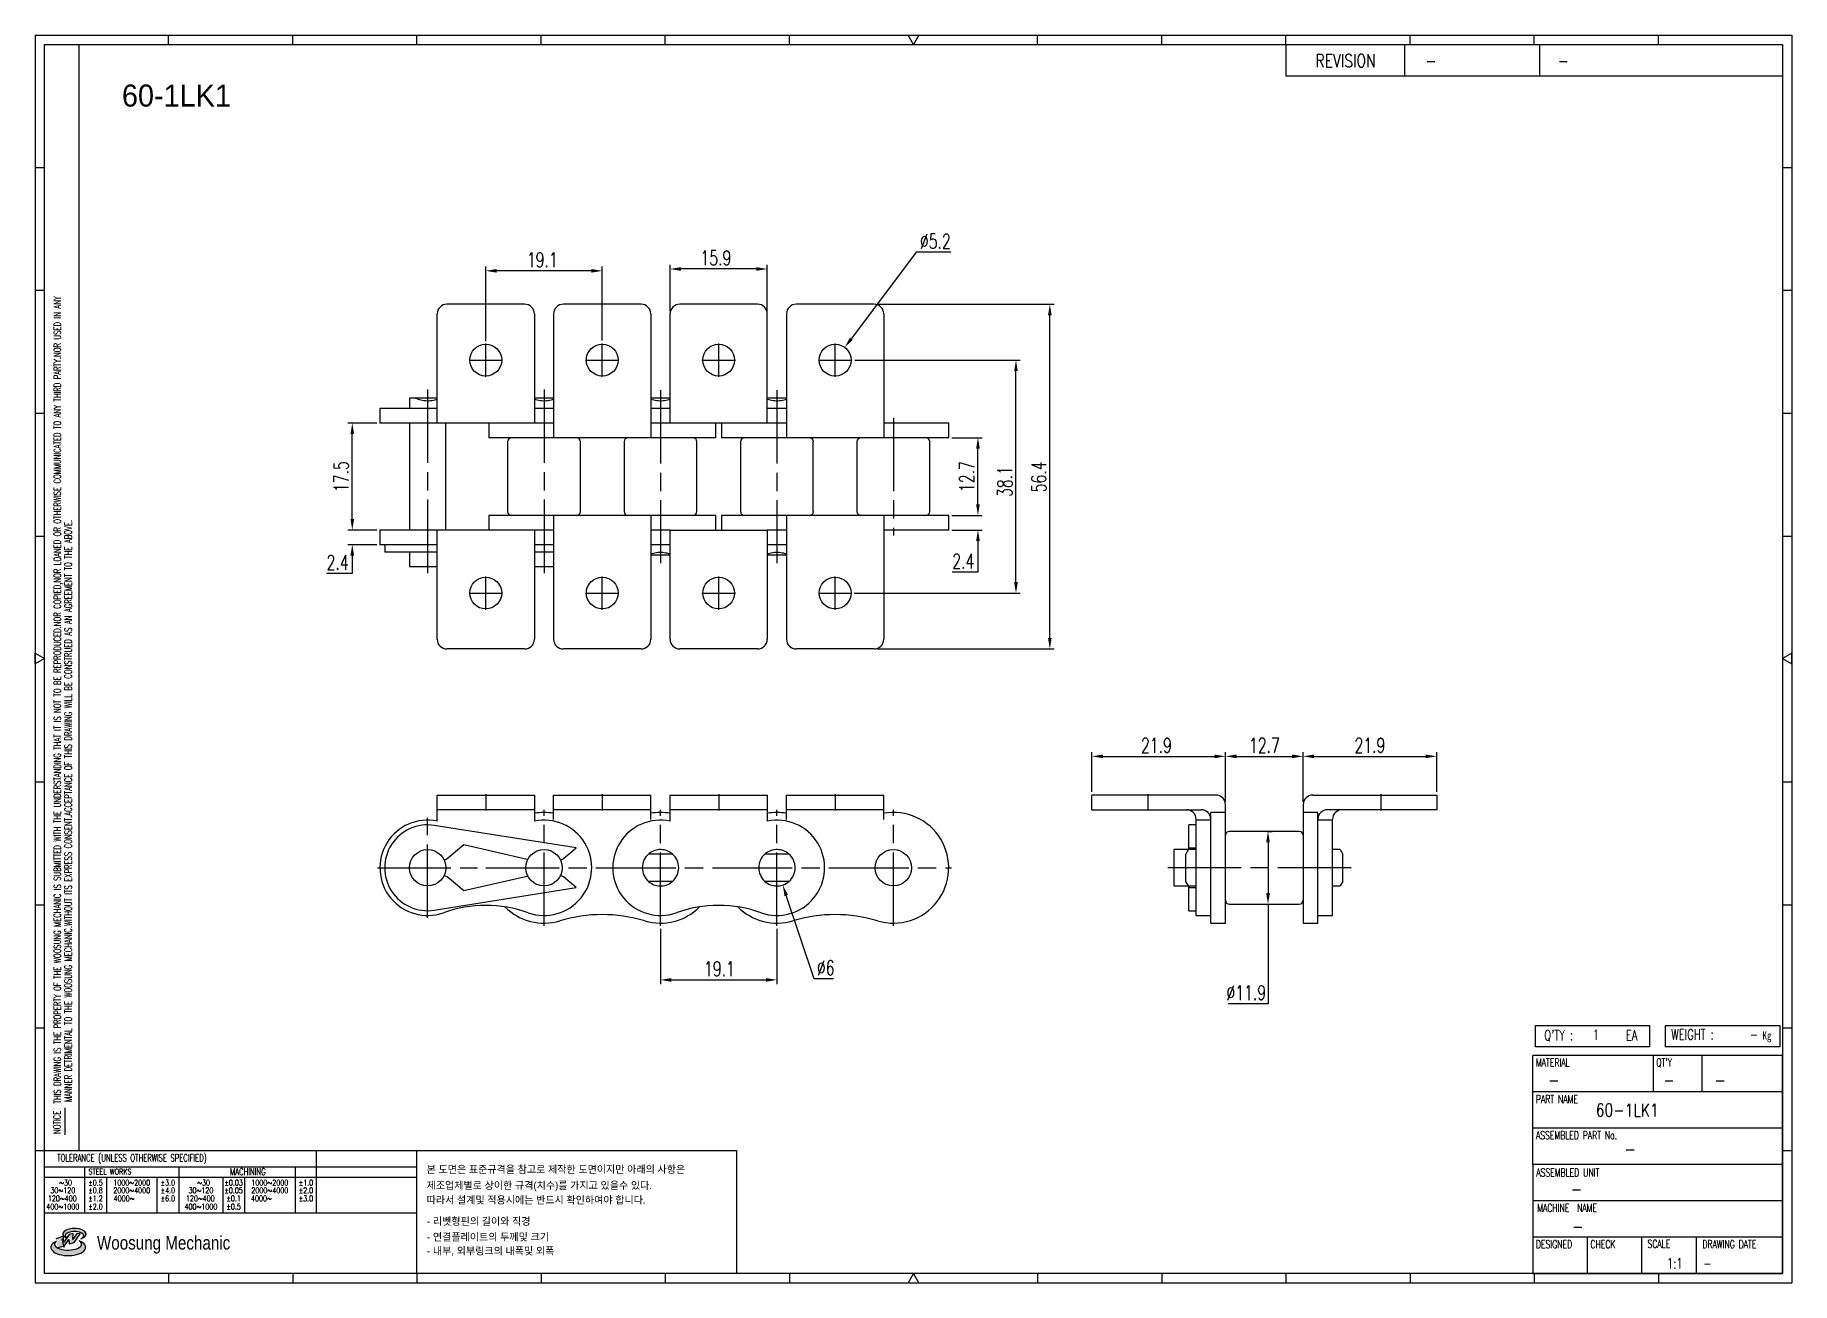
# Model space of a CAD drawing. Header units: millimetres. Extents: x 849 to 1136, y 59 to 263.
import ezdxf
from ezdxf.enums import TextEntityAlignment as Align

# ---------------------------------------------------------------- set-up
doc = ezdxf.new("R2010")
doc.units = ezdxf.units.MM
doc.linetypes.add('AM_ISO08W050', pattern=[18, 12, -1.5, 3, -1.5])
doc.layers.get('Defpoints').update_dxf_attribs({"color": 80})
doc.layers.add('CL1', color=140, linetype='AM_ISO08W050', lineweight=25)
for name, color, linetype in [('S-DIM', 7, 'Continuous'), ('TITLE', 7, 'Continuous'), ('도면레이아웃', 7, 'Continuous')]:
    doc.layers.add(name, color=color, linetype=linetype)
doc.styles.add('HAN', font='ROMANS.shx', dxfattribs={"width": 0.7, "bigfont": 'whgtxt.shx'})
doc.styles.add('HKD_ST2', font='romans.shx', dxfattribs={"width": 0.7, "height": 4, "bigfont": '@extfont2.shx'})
doc.styles.add('HSG', font='SIMPLEX.shx', dxfattribs={"width": 0.7, "bigfont": 'HSG.shx'})
doc.styles.add('MtXpl_', font='Gulim.ttf')
doc.styles.add('SLDTEXTSTYLE4', font='arial.ttf', dxfattribs={"width": 0.8})
doc.dimstyles.new('AP1', dxfattribs={"dimtxt": 2.4, "dimasz": 1.8, "dimexe": 0.7, "dimexo": 0.5, "dimgap": 0.6, "dimtad": 1, "dimtoh": 1, "dimdec": 1, "dimrnd": 0.01, "dimzin": 9, "dimdsep": 46, "dimtxsty": 'HSG', "dimcen": 0, "dimclrd": 251, "dimclre": 251, "dimclrt": 60, "dimazin": 2, "dimtp": 1, "dimtm": 1, "dimtfac": 0.5, "dimtdec": 1, "dimtofl": 0, "dimtmove": 0, "dimatfit": 3, "dimfxl": 0, "dimtvp": 1, "dimtolj": 2, "dimlwd": -1, "dimlwe": -1, "dimarcsym": 0})

# ---------------------------------------------------------------- blocks, each defined once
blk = doc.blocks.new('MAST')
at = {"layer": '도면레이아웃'}
h = blk.add_hatch(color=10, dxfattribs=at)
h.paths.add_polyline_path([(1.544, 35.177), (1.554, 34.966), (1.779, 35.034), (2.054, 35.422), (1.908, 35.446), (1.728, 35.167), (1.741, 35.439), (1.547, 35.405), (1.292, 35.041), (1.295, 35.33), (0.943, 35.208), (1.03, 34.8), (1.336, 34.885)])
edge = h.paths.add_edge_path()
edge.add_ellipse((1.795, 35.421), major_axis=(-0.53, 0), ratio=0.487785, start_angle=122.36065, end_angle=403.39574)
edge.add_line((1.411, 35.244), (1.419, 35.261))
edge.add_ellipse((1.798, 35.344), major_axis=(-0.423, 0), ratio=0.444396, start_angle=131.58977, end_angle=386.19408, ccw=False)
edge = h.paths.add_edge_path()
edge.add_ellipse((1.512, 34.815), major_axis=(-0.793, 0), ratio=0.480113, start_angle=314.67633, end_angle=590.85213)
edge.add_ellipse((1.501, 34.958), major_axis=(-0.62, 0), ratio=0.43311, start_angle=331.7024, end_angle=574.42495, ccw=False)
at = {"color": 140}
for p, q in [((0, 90.118), (80.15, 90.118)), ((0, 90.118), (0, 33.191)), ((80.15, 90.118), (80.15, 33.191)), ((57.068, 89.693), (57.068, 88.246)), ((62.47, 89.693), (62.47, 88.246)), ((68.635, 89.693), (68.635, 88.246)), ((79.725, 88.246), (57.068, 88.246)), ((68.449, 43.961), (68.449, 44.936)), ((68.449, 44.936), (73.654, 44.936)), ((73.654, 44.936), (73.654, 43.961)), ((74.39, 43.961), (74.39, 44.936)), ((74.39, 44.936), (79.595, 44.936)), ((79.595, 44.936), (79.595, 43.961)), ((68.336, 38.59), (68.336, 43.563)), ((79.725, 43.563), (68.336, 43.563)), ((73.654, 43.961), (68.449, 43.961)), ((73.827, 43.563), (73.827, 41.905)), ((79.595, 43.961), (74.39, 43.961)), ((76.037, 43.563), (76.037, 41.905)), ((79.725, 38.59), (79.725, 43.563)), ((79.725, 41.905), (68.336, 41.905)), ((79.725, 40.248), (68.336, 40.248)), ((68.336, 38.59), (68.336, 33.616)), ((79.725, 38.59), (68.336, 38.59)), ((79.725, 33.616), (79.725, 38.59)), ((79.725, 36.932), (68.336, 36.932)), ((79.725, 35.274), (68.336, 35.274)), ((70.822, 33.616), (70.822, 35.274)), ((73.309, 33.616), (73.309, 35.274)), ((75.796, 33.616), (75.796, 35.274)), ((0, 33.191), (80.15, 33.191)), ((68.336, 33.616), (79.725, 33.616))]:
    blk.add_line(p, q, dxfattribs=at)
for p, q in [((6.089, 89.693), (6.089, 90.118)), ((11.753, 89.693), (11.753, 90.118)), ((17.418, 89.693), (17.418, 90.118)), ((23.082, 89.693), (23.082, 90.118)), ((28.746, 89.693), (28.746, 90.118)), ((34.411, 89.693), (34.411, 90.118)), ((45.739, 89.693), (45.739, 90.118)), ((51.404, 89.693), (51.404, 90.118)), ((57.068, 89.693), (57.068, 90.118)), ((62.732, 89.693), (62.732, 90.118)), ((68.397, 89.693), (68.397, 90.118)), ((74.061, 89.693), (74.061, 90.118)), ((0, 84.085), (0.425, 84.085)), ((79.725, 84.085), (80.15, 84.085)), ((0, 78.478), (0.425, 78.478)), ((79.725, 78.478), (80.15, 78.478)), ((0, 72.87), (0.425, 72.87)), ((79.725, 72.87), (80.15, 72.87)), ((0, 67.262), (0.425, 67.262)), ((79.725, 67.262), (80.15, 67.262)), ((0, 56.047), (0.425, 56.047)), ((79.725, 56.047), (80.15, 56.047)), ((0, 50.439), (0.425, 50.439)), ((79.725, 50.439), (80.15, 50.439)), ((0, 44.832), (0.425, 44.832)), ((79.725, 44.832), (80.15, 44.832)), ((1.377, 39.947), (1.377, 41.174)), ((0, 39.224), (0.425, 39.224)), ((79.725, 39.224), (80.15, 39.224)), ((6.089, 33.616), (6.089, 33.191)), ((11.753, 33.616), (11.753, 33.191)), ((17.418, 33.616), (17.418, 33.191)), ((23.082, 33.616), (23.082, 33.191)), ((28.746, 33.616), (28.746, 33.191)), ((34.411, 33.616), (34.411, 33.191)), ((45.739, 33.616), (45.739, 33.191)), ((51.404, 33.616), (51.404, 33.191)), ((57.068, 33.616), (57.068, 33.191)), ((62.732, 33.616), (62.732, 33.191)), ((68.397, 33.616), (68.397, 33.191)), ((74.061, 33.616), (74.061, 33.191))]:
    blk.add_line(p, q)
at = {"color": 2}
for p, q in [((2.017, 39.224), (2.017, 89.693)), ((0.425, 39.224), (17.418, 39.224)), ((0.425, 38.487), (17.418, 38.487)), ((2.257, 38.487), (2.257, 36.382)), ((6.557, 38.5), (6.557, 36.382)), ((11.857, 38.487), (11.857, 36.382)), ((12.816, 39.224), (12.816, 36.382)), ((17.418, 33.616), (17.418, 39.224)), ((0.425, 38.012), (17.418, 38.012)), ((3.257, 38.012), (3.257, 36.382)), ((5.557, 38.012), (5.557, 36.382)), ((8.557, 38.012), (8.557, 36.382)), ((9.557, 38.026), (9.557, 36.382)), ((0.425, 36.382), (17.418, 36.382))]:
    blk.add_line(p, q, dxfattribs=at)
for points in [[(40.075, 89.693), (39.83, 90.118), (40.32, 90.118)], [(0.425, 61.679), (0, 61.433), (0, 61.924)], [(79.725, 61.679), (80.15, 61.433), (80.15, 61.924)], [(40.075, 33.616), (39.83, 33.191), (40.32, 33.191)]]:
    blk.add_lwpolyline(points, close=True)
at = {"color": 140}
blk.add_lwpolyline([(0.425, 89.693), (79.725, 89.693), (79.725, 33.616), (0.425, 33.616)], close=True, dxfattribs=at)
at = {"layer": '도면레이아웃'}
for p, q in [((1.295, 35.33), (0.943, 35.208)), ((1.547, 35.405), (1.292, 35.041)), ((1.292, 35.041), (1.295, 35.33)), ((1.741, 35.439), (1.547, 35.405)), ((1.908, 35.446), (1.728, 35.167)), ((1.728, 35.167), (1.741, 35.439)), ((1.779, 35.034), (2.054, 35.422)), ((2.054, 35.422), (1.908, 35.446)), ((1.03, 34.8), (1.336, 34.885)), ((1.224, 35.208), (1.311, 34.8)), ((1.224, 35.208), (1.224, 35.208)), ((1.336, 34.885), (1.544, 35.177)), ((1.419, 35.261), (1.411, 35.244)), ((1.544, 35.177), (1.554, 34.966)), ((1.554, 34.966), (1.779, 35.034))]:
    blk.add_line(p, q, dxfattribs=at)
for centre, major_axis, ratio, start_param, end_param in [((1.795, 35.421), (-0.53, 0), 0.487785, 2.135596, 7.040584), ((1.798, 35.344), (-0.423, 0), 0.444396, 2.296675, 6.740358), ((1.512, 34.815), (-0.793, 0), 0.480113, 5.492138, 10.312315), ((1.501, 34.958), (-0.62, 0), 0.43311, 5.789299, 10.025607)]:
    blk.add_ellipse(centre, major_axis=major_axis, ratio=ratio, start_param=start_param, end_param=end_param, dxfattribs=at)
for s, height, style, width, p in [('REVISION', 0.5806, 'HAN', 0.8, (58.415, 88.664)), ('-', 0.581, 'HAN', 0.8, (63.426, 88.664)), ('-', 0.581, 'HAN', 0.8, (69.468, 88.664)), ("Q'TY : ", 0.4746, 'HKD_ST2', 0.7, (68.857, 44.253)), ('1', 0.475, 'HKD_ST2', 0.7, (71.071, 44.275)), ('EA', 0.4746, 'HKD_ST2', 0.7, (72.578, 44.253)), ('WEIGHT : ', 0.4746, 'HKD_ST2', 0.7, (74.65, 44.286)), ('-', 0.581, 'HAN', 0.8, (69.029, 42.157)), ('-', 0.581, 'HAN', 0.8, (74.289, 42.157)), ('-', 0.581, 'HAN', 0.8, (76.623, 42.157)), ('-', 0.581, 'HAN', 0.8, (72.515, 39.013)), ('-', 0.581, 'HAN', 0.8, (70.067, 37.189)), ('-', 0.581, 'HAN', 0.8, (70.126, 35.48)), ('1:1', 0.4746, 'HKD_ST2', 0.7, (74.458, 33.848)), ('-', 0.475, 'HKD_ST2', 0.7, (76.112, 33.837))]:
    blk.add_text(s, height=height, dxfattribs=dict(style=style, width=width)).set_placement(p)
at = {"color": 6, "style": 'HKD_ST2', "width": 0.7}
for s, p in [(' THIS DRAWING IS THE PROPERTY OF THE WOOSUNG MECHANIC IS SUBMITTED WITH THE UNDERSTANDING THAT IT IS NOT TO BE REPRODUCED.NOR COPIED,NOR LOANED OR OTHERWISE COMMUNICATED TO ANY THIRD PARTY.NOR USED IN ANY', (1.173, 41.217)), ('MANNER DETRIMENTAL TO THE WOOSUNG MECHANIC.WITHOUT ITS EXPRESS CONSENT.ACCEPTANCE OF THIS DRAWING WILL BE CONSTRUED AS AN AGREEMENT TO THE ABOVE.', (1.672, 41.447))]:
    blk.add_text(s, height=0.326266, rotation=90, dxfattribs=at).set_placement(p)
at = {"style": 'HKD_ST2', "width": 0.7}
blk.add_text('-', height=0.475, dxfattribs=at).set_placement((78.613, 44.286), align=Align.RIGHT)
at = {"color": 254, "style": 'HKD_ST2', "width": 0.7}
for s, height, p in [('MATERIAL', 0.3651, (68.474, 43.425)), ("QT'Y", 0.3651, (73.965, 43.425)), ('PART NAME', 0.3651, (68.474, 41.756)), ('ASSEMBLED PART No.', 0.36511, (68.474, 40.109)), ('ASSEMBLED UNIT', 0.36511, (68.49, 38.408)), ('MACHINE  NAME', 0.36511, (68.532, 36.794)), ('DESIGNED', 0.3651, (68.474, 35.136)), ('CHECK', 0.3651, (70.961, 35.136)), ('SCALE', 0.3651, (73.566, 35.153)), ('DRAWING DATE', 0.36511, (76.071, 35.141))]:
    blk.add_text(s, height=height, dxfattribs=at).set_placement(p, align=Align.TOP_LEFT)
at = {"style": 'HKD_ST2', "width": 0.7}
blk.add_text('NOTICE', height=0.3263, rotation=90, dxfattribs=at).set_placement((1.163, 39.988))
blk.add_text('TOLERANCE (UNLESS OTHERWISE SPECIFIED)', height=0.32627, dxfattribs=at).set_placement((4.417, 38.896), align=Align.MIDDLE_CENTER)
at = {"color": 4, "style": 'HKD_ST2', "width": 0.7}
for s, height, p in [('%%12630', 0.261, (1.389, 37.762)), ('1000%%1262000', 0.26101, (4.407, 37.762)), ('%%12630', 0.261, (7.689, 37.762)), ('1000%%1262000', 0.26101, (10.707, 37.762)), ('120%%126400', 0.26101, (1.237, 37.045)), ('30%%126120', 0.261, (1.263, 37.411)), ('4000%%126', 0.261, (4.061, 37.045)), ('2000%%1264000', 0.26101, (4.407, 37.411)), ('120%%126400', 0.26101, (7.537, 37.045)), ('30%%126120', 0.261, (7.563, 37.411)), ('4000%%126', 0.261, (10.321, 37.045)), ('2000%%1264000', 0.26101, (10.707, 37.411)), ('400%%1261000', 0.26101, (1.263, 36.67)), ('400%%1261000', 0.26101, (7.563, 36.67))]:
    blk.add_text(s, height=height, dxfattribs=at).set_placement(p, align=Align.MIDDLE_CENTER)
for s, height, p in [('%%P0.5', 0.261, (2.757, 37.762)), ('STEEL WORKS', 0.26101, (3.416, 38.268)), ('%%P3.0', 0.261, (6.057, 37.762)), ('%%P0.03', 0.261, (9.057, 37.762)), ('MACHINING', 0.3263, (9.707, 38.27)), ('%%P1.0', 0.261, (12.357, 37.762)), ('%%P0.8', 0.261, (2.757, 37.411)), ('%%P1.2', 0.261, (2.757, 37.045)), ('%%P4.0', 0.261, (6.057, 37.411)), ('%%P6.0', 0.261, (6.057, 37.045)), ('%%P0.05', 0.261, (9.057, 37.411)), ('%%P0.1', 0.261, (9.057, 37.045)), ('%%P2.0', 0.261, (12.357, 37.411)), ('%%P3.0', 0.261, (12.357, 37.045)), ('%%P2.0', 0.261, (2.757, 36.67)), ('%%P0.5', 0.261, (9.057, 36.67))]:
    blk.add_text(s, height=height, dxfattribs=at).set_placement(p, align=Align.MIDDLE)
at = {"color": 1, "style": 'SLDTEXTSTYLE4', "width": 0.8}
blk.add_text('Woosung Mechanic', height=0.61957, dxfattribs=at).set_placement((2.822, 34.711))
at = {"layer": 'TITLE', "width": 0.8}
blk.add_text('Kg', height=0.3789, dxfattribs=at).set_placement((78.807, 44.286))
blk = doc.blocks.new('*D2')
at = {"layer": 'Defpoints', "color": 0, "transparency": 16777216}
for p in [(998.2, 184.3), (1002.98, 184.3), (998.2, 181.9)]:
    blk.add_point(p, dxfattribs=at)
at = {"layer": 'S-DIM', "color": 251, "linetype": 'ByBlock', "transparency": 16777216}
for p, q in [((1002.98, 186.1), (1002.98, 187.9)), ((998.7, 184.3), (1003.68, 184.3)), ((998.7, 181.9), (1003.68, 181.9)), ((1002.98, 180.1), (1002.98, 175.02)), ((1002.98, 175.02), (998.78, 175.02))]:
    blk.add_line(p, q, dxfattribs=at)
at = {"layer": 'S-DIM', "color": 251, "transparency": 16777216}
for points in [[(1002.68, 186.1), (1003.28, 186.1), (1002.98, 184.3)], [(1002.68, 180.1), (1003.28, 180.1), (1002.98, 181.9)]]:
    blk.add_solid(points, dxfattribs=at)
at = {"layer": 'S-DIM', "color": 60, "transparency": 16777216, "insert": (1000.58, 176.82), "char_height": 2.4, "attachment_point": 5, "style": 'HSG'}
blk.add_mtext('\\A2;2.4', dxfattribs=at)
blk = doc.blocks.new('*D3')
at = {"layer": 'Defpoints', "color": 0, "transparency": 16777216}
for p in [(998.2, 197), (1002.98, 197), (998.2, 184.3)]:
    blk.add_point(p, dxfattribs=at)
at = {"layer": 'S-DIM', "color": 251, "linetype": 'ByBlock', "transparency": 16777216}
for p, q in [((998.7, 197), (1003.68, 197)), ((1002.98, 186.1), (1002.98, 195.2)), ((998.7, 184.3), (1003.68, 184.3))]:
    blk.add_line(p, q, dxfattribs=at)
at = {"layer": 'S-DIM', "color": 251, "transparency": 16777216}
for points in [[(1002.68, 195.2), (1003.28, 195.2), (1002.98, 197)], [(1002.68, 186.1), (1003.28, 186.1), (1002.98, 184.3)]]:
    blk.add_solid(points, dxfattribs=at)
at = {"layer": 'S-DIM', "color": 60, "transparency": 16777216, "insert": (1001.18, 190.65), "char_height": 2.4, "attachment_point": 5, "rotation": 90, "style": 'HSG'}
blk.add_mtext('\\A2;12.7', dxfattribs=at)
blk = doc.blocks.new('*D4')
at = {"layer": 'Defpoints', "color": 0, "transparency": 16777216}
for p in [(982.35, 209.7), (1009.2, 209.7), (982.22, 171.6)]:
    blk.add_point(p, dxfattribs=at)
at = {"layer": 'S-DIM', "color": 251, "linetype": 'ByBlock', "transparency": 16777216}
for p, q in [((982.85, 209.7), (1009.9, 209.7)), ((1009.2, 173.4), (1009.2, 207.9)), ((982.72, 171.6), (1009.9, 171.6))]:
    blk.add_line(p, q, dxfattribs=at)
at = {"layer": 'S-DIM', "color": 251, "transparency": 16777216}
for points in [[(1008.9, 207.9), (1009.5, 207.9), (1009.2, 209.7)], [(1008.9, 173.4), (1009.5, 173.4), (1009.2, 171.6)]]:
    blk.add_solid(points, dxfattribs=at)
at = {"layer": 'S-DIM', "color": 60, "transparency": 16777216, "insert": (1007.4, 189.84), "char_height": 2.4, "attachment_point": 5, "rotation": 90, "style": 'HSG'}
blk.add_mtext('\\A2;38.1', dxfattribs=at)
blk = doc.blocks.new('*D5')
at = {"layer": 'Defpoints', "color": 0, "transparency": 16777216}
for p in [(985.98, 218.85), (1014.74, 218.85), (985.98, 162.45)]:
    blk.add_point(p, dxfattribs=at)
at = {"layer": 'S-DIM', "color": 251, "linetype": 'ByBlock', "transparency": 16777216}
for p, q in [((986.48, 218.85), (1015.44, 218.85)), ((1014.74, 164.25), (1014.74, 217.05)), ((986.48, 162.45), (1015.44, 162.45))]:
    blk.add_line(p, q, dxfattribs=at)
at = {"layer": 'S-DIM', "color": 251, "transparency": 16777216}
for points in [[(1014.44, 217.05), (1015.04, 217.05), (1014.74, 218.85)], [(1014.44, 164.25), (1015.04, 164.25), (1014.74, 162.45)]]:
    blk.add_solid(points, dxfattribs=at)
at = {"layer": 'S-DIM', "color": 60, "transparency": 16777216, "insert": (1012.94, 190.6), "char_height": 2.4, "attachment_point": 5, "rotation": 90, "style": 'HSG'}
blk.add_mtext('\\A2;56.4', dxfattribs=at)
blk = doc.blocks.new('*D6')
at = {"layer": 'Defpoints', "color": 0, "transparency": 16777216}
for p in [(952.62, 224.61), (952.62, 217.26), (968.52, 217.26)]:
    blk.add_point(p, dxfattribs=at)
at = {"layer": 'S-DIM', "color": 251, "linetype": 'ByBlock', "transparency": 16777216}
for p, q in [((952.62, 217.76), (952.62, 225.31)), ((966.72, 224.61), (954.42, 224.61)), ((968.52, 217.76), (968.52, 225.31))]:
    blk.add_line(p, q, dxfattribs=at)
at = {"layer": 'S-DIM', "color": 251, "transparency": 16777216}
for points in [[(954.42, 224.91), (954.42, 224.31), (952.62, 224.61)], [(966.72, 224.91), (966.72, 224.31), (968.52, 224.61)]]:
    blk.add_solid(points, dxfattribs=at)
at = {"layer": 'S-DIM', "color": 60, "transparency": 16777216, "insert": (960.11, 226.41), "char_height": 2.4, "attachment_point": 5, "style": 'HSG'}
blk.add_mtext('\\A2;15.9', dxfattribs=at)
blk = doc.blocks.new('*D7')
at = {"layer": 'Defpoints', "color": 0, "transparency": 16777216}
for p in [(981.19, 211.78), (978.06, 207.62)]:
    blk.add_point(p, dxfattribs=at)
at = {"layer": 'S-DIM', "color": 251, "linetype": 'ByBlock', "transparency": 16777216}
for p, q in [((992.89, 227.34), (982.27, 213.22)), ((998.53, 227.34), (992.89, 227.34))]:
    blk.add_line(p, q, dxfattribs=at)
at = {"layer": 'S-DIM', "color": 251, "transparency": 16777216}
blk.add_solid([(982.03, 213.4), (982.51, 213.04), (981.19, 211.78)], dxfattribs=at)
at = {"layer": 'S-DIM', "color": 60, "transparency": 16777216, "insert": (996.01, 229.14), "char_height": 2.4, "attachment_point": 5, "style": 'HSG'}
blk.add_mtext('\\A2;∅5.2', dxfattribs=at)
blk = doc.blocks.new('*D8')
at = {"layer": 'Defpoints', "color": 0, "transparency": 16777216}
for p in [(922.47, 224.31), (922.47, 212.3), (941.52, 212.43)]:
    blk.add_point(p, dxfattribs=at)
at = {"layer": 'S-DIM', "color": 251, "linetype": 'ByBlock', "transparency": 16777216}
for p, q in [((922.47, 212.8), (922.47, 225.01)), ((939.72, 224.31), (924.27, 224.31)), ((941.52, 212.93), (941.52, 225.01))]:
    blk.add_line(p, q, dxfattribs=at)
at = {"layer": 'S-DIM', "color": 251, "transparency": 16777216}
for points in [[(924.27, 224.61), (924.27, 224.01), (922.47, 224.31)], [(939.72, 224.61), (939.72, 224.01), (941.52, 224.31)]]:
    blk.add_solid(points, dxfattribs=at)
at = {"layer": 'S-DIM', "color": 60, "transparency": 16777216, "insert": (931.71, 226.11), "char_height": 2.4, "attachment_point": 5, "style": 'HSG'}
blk.add_mtext('\\A2;19.1', dxfattribs=at)
blk = doc.blocks.new('*D9')
at = {"layer": 'Defpoints', "color": 0, "transparency": 16777216}
for p in [(900.63, 181.9), (905.15, 181.9), (905.15, 179.5)]:
    blk.add_point(p, dxfattribs=at)
at = {"layer": 'S-DIM', "color": 251, "linetype": 'ByBlock', "transparency": 16777216}
for p, q in [((900.63, 183.7), (900.63, 185.5)), ((904.65, 181.9), (899.93, 181.9)), ((904.65, 179.5), (899.93, 179.5)), ((900.63, 177.7), (900.63, 174.82)), ((900.63, 174.82), (896.43, 174.82))]:
    blk.add_line(p, q, dxfattribs=at)
at = {"layer": 'S-DIM', "color": 251, "transparency": 16777216}
for points in [[(900.33, 183.7), (900.93, 183.7), (900.63, 181.9)], [(900.33, 177.7), (900.93, 177.7), (900.63, 179.5)]]:
    blk.add_solid(points, dxfattribs=at)
at = {"layer": 'S-DIM', "color": 60, "transparency": 16777216, "insert": (898.23, 176.62), "char_height": 2.4, "attachment_point": 5, "style": 'HSG'}
blk.add_mtext('\\A2;2.4', dxfattribs=at)
blk = doc.blocks.new('*D10')
at = {"layer": 'Defpoints', "color": 0, "transparency": 16777216}
for p in [(900.63, 199.4), (905.15, 199.4), (905.15, 181.9)]:
    blk.add_point(p, dxfattribs=at)
at = {"layer": 'S-DIM', "color": 251, "linetype": 'ByBlock', "transparency": 16777216}
for p, q in [((904.65, 199.4), (899.93, 199.4)), ((900.63, 183.7), (900.63, 197.6)), ((904.65, 181.9), (899.93, 181.9))]:
    blk.add_line(p, q, dxfattribs=at)
at = {"layer": 'S-DIM', "color": 251, "transparency": 16777216}
for points in [[(900.33, 197.6), (900.93, 197.6), (900.63, 199.4)], [(900.33, 183.7), (900.93, 183.7), (900.63, 181.9)]]:
    blk.add_solid(points, dxfattribs=at)
at = {"layer": 'S-DIM', "color": 60, "transparency": 16777216, "insert": (898.83, 190.65), "char_height": 2.4, "attachment_point": 5, "rotation": 90, "style": 'HSG'}
blk.add_mtext('\\A2;17.5', dxfattribs=at)
blk = doc.blocks.new('*D11')
at = {"layer": 'Defpoints', "color": 0, "transparency": 16777216}
for p in [(951.05, 117.16), (970.1, 117.16), (970.1, 108.32)]:
    blk.add_point(p, dxfattribs=at)
at = {"layer": 'S-DIM', "color": 251, "linetype": 'ByBlock', "transparency": 16777216}
for p, q in [((951.05, 116.66), (951.05, 107.62)), ((970.1, 116.66), (970.1, 107.62)), ((952.85, 108.32), (968.3, 108.32))]:
    blk.add_line(p, q, dxfattribs=at)
at = {"layer": 'S-DIM', "color": 251, "transparency": 16777216}
for points in [[(952.85, 108.62), (952.85, 108.02), (951.05, 108.32)], [(968.3, 108.62), (968.3, 108.02), (970.1, 108.32)]]:
    blk.add_solid(points, dxfattribs=at)
at = {"layer": 'S-DIM', "color": 60, "transparency": 16777216, "insert": (960.7, 110.12), "char_height": 2.4, "attachment_point": 5, "style": 'HSG'}
blk.add_mtext('\\A2;19.1', dxfattribs=at)
blk = doc.blocks.new('*D12')
at = {"layer": 'Defpoints', "color": 0, "transparency": 16777216}
for p in [(969.15, 129.49), (971.05, 123.84)]:
    blk.add_point(p, dxfattribs=at)
at = {"layer": 'S-DIM', "color": 251, "linetype": 'ByBlock', "transparency": 16777216}
for p, q in [((976.21, 108.48), (971.62, 122.13)), ((979.37, 108.48), (976.21, 108.48))]:
    blk.add_line(p, q, dxfattribs=at)
blk.add_arc((970.1, 126.66), 2.98, 275.1072, 301.7962, dxfattribs=at)
at = {"layer": 'S-DIM', "color": 251, "transparency": 16777216}
blk.add_solid([(971.91, 122.23), (971.34, 122.03), (971.05, 123.84)], dxfattribs=at)
at = {"layer": 'S-DIM', "color": 60, "transparency": 16777216, "insert": (978.09, 110.28), "char_height": 2.4, "attachment_point": 5, "style": 'HSG'}
blk.add_mtext('\\A2;∅6', dxfattribs=at)
blk = doc.blocks.new('*D13')
at = {"layer": 'Defpoints', "color": 0, "transparency": 16777216}
for p in [(1043.48, 144.89), (1021.63, 138.56), (1043.48, 136.97)]:
    blk.add_point(p, dxfattribs=at)
at = {"layer": 'S-DIM', "color": 251, "linetype": 'ByBlock', "transparency": 16777216}
for p, q in [((1021.63, 139.06), (1021.63, 145.59)), ((1023.43, 144.89), (1041.68, 144.89)), ((1043.48, 137.47), (1043.48, 145.59))]:
    blk.add_line(p, q, dxfattribs=at)
at = {"layer": 'S-DIM', "color": 251, "transparency": 16777216}
for points in [[(1023.43, 145.19), (1023.43, 144.59), (1021.63, 144.89)], [(1041.68, 145.19), (1041.68, 144.59), (1043.48, 144.89)]]:
    blk.add_solid(points, dxfattribs=at)
at = {"layer": 'S-DIM', "color": 60, "transparency": 16777216, "insert": (1032.17, 146.69), "char_height": 2.4, "attachment_point": 5, "style": 'HSG'}
blk.add_mtext('\\A2;21.9', dxfattribs=at)
blk = doc.blocks.new('*D14')
at = {"layer": 'Defpoints', "color": 0, "transparency": 16777216}
for p in [(1056.18, 144.89), (1043.48, 136.97), (1056.18, 136.97)]:
    blk.add_point(p, dxfattribs=at)
at = {"layer": 'S-DIM', "color": 251, "linetype": 'ByBlock', "transparency": 16777216}
for p, q in [((1043.48, 137.47), (1043.48, 145.59)), ((1045.28, 144.89), (1054.38, 144.89)), ((1056.18, 137.47), (1056.18, 145.59))]:
    blk.add_line(p, q, dxfattribs=at)
at = {"layer": 'S-DIM', "color": 251, "transparency": 16777216}
for points in [[(1045.28, 145.19), (1045.28, 144.59), (1043.48, 144.89)], [(1054.38, 145.19), (1054.38, 144.59), (1056.18, 144.89)]]:
    blk.add_solid(points, dxfattribs=at)
at = {"layer": 'S-DIM', "color": 60, "transparency": 16777216, "insert": (1049.83, 146.69), "char_height": 2.4, "attachment_point": 5, "style": 'HSG'}
blk.add_mtext('\\A2;12.7', dxfattribs=at)
blk = doc.blocks.new('*D15')
at = {"layer": 'Defpoints', "color": 0, "transparency": 16777216}
for p in [(1078.03, 144.89), (1078.03, 138.56), (1056.18, 136.97)]:
    blk.add_point(p, dxfattribs=at)
at = {"layer": 'S-DIM', "color": 251, "linetype": 'ByBlock', "transparency": 16777216}
for p, q in [((1056.18, 137.47), (1056.18, 145.59)), ((1057.98, 144.89), (1076.23, 144.89)), ((1078.03, 139.06), (1078.03, 145.59))]:
    blk.add_line(p, q, dxfattribs=at)
at = {"layer": 'S-DIM', "color": 251, "transparency": 16777216}
for points in [[(1057.98, 145.19), (1057.98, 144.59), (1056.18, 144.89)], [(1076.23, 145.19), (1076.23, 144.59), (1078.03, 144.89)]]:
    blk.add_solid(points, dxfattribs=at)
at = {"layer": 'S-DIM', "color": 60, "transparency": 16777216, "insert": (1067.1, 146.69), "char_height": 2.4, "attachment_point": 5, "style": 'HSG'}
blk.add_mtext('\\A2;21.9', dxfattribs=at)
blk = doc.blocks.new('*D16')
at = {"layer": 'Defpoints', "color": 0, "transparency": 16777216}
for p in [(1049.83, 132.62), (1049.83, 120.71), (1050.43, 120.71)]:
    blk.add_point(p, dxfattribs=at)
at = {"layer": 'S-DIM', "color": 251, "linetype": 'ByBlock', "transparency": 16777216}
for p, q in [((1050.33, 132.62), (1051.13, 132.62)), ((1050.43, 130.82), (1050.43, 122.51)), ((1050.33, 120.71), (1051.13, 120.71)), ((1050.43, 120.71), (1050.43, 104.43)), ((1050.43, 104.43), (1043.91, 104.43))]:
    blk.add_line(p, q, dxfattribs=at)
at = {"layer": 'S-DIM', "color": 251, "transparency": 16777216}
for points in [[(1050.13, 130.82), (1050.73, 130.82), (1050.43, 132.62)], [(1050.13, 122.51), (1050.73, 122.51), (1050.43, 120.71)]]:
    blk.add_solid(points, dxfattribs=at)
at = {"layer": 'S-DIM', "color": 60, "transparency": 16777216, "insert": (1046.87, 106.23), "char_height": 2.4, "attachment_point": 5, "style": 'HSG'}
blk.add_mtext('\\A2;%%c11.9', dxfattribs=at)

msp = doc.modelspace()

# ---------------------------------------------------------------- linework, layer by layer
for p, q in [((928.83, 218.85), (916.11, 218.85)), ((947.88, 218.85), (935.16, 218.85)), ((966.93, 218.85), (954.21, 218.85)), ((985.98, 218.85), (973.26, 218.85)), ((914.52, 199.4), (914.52, 217.26)), ((930.42, 217.26), (930.42, 199.4)), ((933.57, 217.26), (933.57, 197)), ((949.47, 217.26), (949.47, 197)), ((952.62, 199.4), (952.62, 217.26)), ((968.52, 199.4), (968.52, 217.26)), ((971.67, 217.26), (971.67, 197)), ((987.57, 217.26), (987.57, 197)), ((914.52, 201.8), (905.15, 201.8)), ((905.15, 201.8), (905.15, 199.4)), ((914.52, 203.5), (909.97, 203.5)), ((909.97, 203.5), (909.97, 201.8)), ((910.98, 203.5), (911.18, 203.4)), ((911.18, 203.4), (911.4, 203.32)), ((911.4, 203.32), (911.62, 203.25)), ((911.62, 203.25), (911.86, 203.19)), ((911.86, 203.19), (912.11, 203.14)), ((912.11, 203.14), (912.36, 203.1)), ((912.36, 203.1), (912.62, 203.08)), ((912.62, 203.08), (912.88, 203.07)), ((912.88, 203.07), (913.14, 203.07)), ((913.14, 203.07), (913.39, 203.09)), ((913.39, 203.09), (913.65, 203.12)), ((913.65, 203.12), (913.9, 203.16)), ((913.9, 203.16), (914.14, 203.21)), ((914.14, 203.21), (914.37, 203.28)), ((914.37, 203.28), (914.52, 203.33)), ((933.57, 203.5), (930.42, 203.5)), ((930.42, 203.33), (930.65, 203.26)), ((933.57, 201.8), (930.42, 201.8)), ((930.65, 203.26), (930.89, 203.19)), ((930.89, 203.19), (931.13, 203.14)), ((931.13, 203.14), (931.38, 203.11)), ((931.38, 203.11), (931.64, 203.08)), ((931.64, 203.08), (931.9, 203.07)), ((931.9, 203.07), (932.16, 203.07)), ((932.16, 203.07), (932.42, 203.09)), ((932.42, 203.09), (932.67, 203.11)), ((932.67, 203.11), (932.92, 203.15)), ((932.92, 203.15), (933.17, 203.21)), ((933.17, 203.21), (933.4, 203.27)), ((933.4, 203.27), (933.57, 203.33)), ((952.62, 203.5), (949.47, 203.5)), ((949.47, 203.33), (949.7, 203.26)), ((952.62, 201.8), (949.47, 201.8)), ((949.7, 203.26), (949.94, 203.19)), ((949.94, 203.19), (950.18, 203.14)), ((950.18, 203.14), (950.43, 203.11)), ((950.43, 203.11), (950.69, 203.08)), ((950.69, 203.08), (950.95, 203.07)), ((950.95, 203.07), (951.21, 203.07)), ((951.21, 203.07), (951.47, 203.09)), ((951.47, 203.09), (951.72, 203.11)), ((951.72, 203.11), (951.97, 203.15)), ((951.97, 203.15), (952.22, 203.21)), ((952.22, 203.21), (952.45, 203.27)), ((952.45, 203.27), (952.62, 203.33)), ((971.67, 203.5), (968.52, 203.5)), ((968.52, 203.33), (968.75, 203.26)), ((971.67, 201.8), (968.52, 201.8)), ((968.75, 203.26), (968.99, 203.19)), ((968.99, 203.19), (969.23, 203.14)), ((969.23, 203.14), (969.48, 203.11)), ((969.48, 203.11), (969.74, 203.08)), ((969.74, 203.08), (970, 203.07)), ((970, 203.07), (970.26, 203.07)), ((970.26, 203.07), (970.52, 203.09)), ((970.52, 203.09), (970.77, 203.11)), ((970.77, 203.11), (971.02, 203.15)), ((971.02, 203.15), (971.27, 203.21)), ((971.27, 203.21), (971.5, 203.27)), ((971.5, 203.27), (971.67, 203.33)), ((930.42, 199.4), (905.15, 199.4)), ((909.97, 199.4), (909.97, 181.9)), ((915.93, 181.9), (915.93, 199.4)), ((922.95, 199.4), (922.95, 197)), ((933.57, 199.4), (930.42, 199.4)), ((952.62, 199.4), (949.47, 199.4)), ((968.52, 199.4), (952.62, 199.4)), ((960.1, 197), (960.1, 199.4)), ((961.05, 199.4), (961.05, 197)), ((971.67, 199.4), (968.52, 199.4)), ((998.2, 199.4), (987.57, 199.4)), ((998.2, 197), (998.2, 199.4)), ((960.1, 197), (922.95, 197)), ((926.04, 196.36), (926.04, 184.93)), ((937.95, 184.93), (937.95, 196.36)), ((945.09, 196.36), (945.09, 184.93)), ((957, 184.93), (957, 196.36)), ((998.2, 197), (961.05, 197)), ((964.14, 196.36), (964.14, 184.93)), ((976.05, 184.93), (976.05, 196.36)), ((983.19, 196.36), (983.19, 184.93)), ((995.1, 184.93), (995.1, 196.36)), ((960.1, 184.3), (922.95, 184.3)), ((922.95, 184.3), (922.95, 181.9)), ((933.57, 184.3), (933.57, 164.04)), ((949.47, 184.3), (949.47, 164.04)), ((960.1, 181.9), (960.1, 184.3)), ((998.2, 184.3), (961.05, 184.3)), ((961.05, 184.3), (961.05, 181.9)), ((971.67, 184.3), (971.67, 164.04)), ((987.57, 184.3), (987.57, 164.04)), ((998.2, 181.9), (998.2, 184.3)), ((930.42, 181.9), (905.15, 181.9)), ((905.15, 181.9), (905.15, 179.5)), ((914.52, 164.04), (914.52, 181.9)), ((933.57, 181.9), (930.42, 181.9)), ((930.42, 181.9), (930.42, 164.04)), ((952.62, 181.9), (949.47, 181.9)), ((952.62, 164.04), (952.62, 181.9)), ((952.62, 181.9), (968.52, 181.9)), ((971.67, 181.9), (968.52, 181.9)), ((968.52, 181.9), (968.52, 164.04)), ((998.2, 181.9), (987.57, 181.9)), ((914.52, 179.5), (905.15, 179.5)), ((905.93, 179.5), (905.93, 178.3)), ((914.52, 178.3), (905.93, 178.3)), ((909.97, 178.3), (909.97, 175.9)), ((933.57, 179.5), (930.42, 179.5)), ((933.57, 178.3), (930.42, 178.3)), ((952.62, 179.5), (949.47, 179.5)), ((950.37, 178.18), (950.12, 178.14)), ((950.63, 178.21), (950.37, 178.18)), ((950.89, 178.23), (950.63, 178.21)), ((951.15, 178.23), (950.89, 178.23)), ((951.41, 178.22), (951.15, 178.23)), ((951.66, 178.19), (951.41, 178.22)), ((951.92, 178.15), (951.66, 178.19)), ((971.67, 179.5), (968.52, 179.5)), ((969.42, 178.18), (969.17, 178.14)), ((969.68, 178.21), (969.42, 178.18)), ((969.94, 178.23), (969.68, 178.21)), ((970.2, 178.23), (969.94, 178.23)), ((970.46, 178.22), (970.2, 178.23)), ((970.71, 178.19), (970.46, 178.22)), ((970.97, 178.15), (970.71, 178.19)), ((914.52, 175.9), (909.97, 175.9)), ((933.57, 175.9), (930.42, 175.9)), ((949.65, 178.03), (949.47, 177.97)), ((952.62, 177.8), (949.47, 177.8)), ((949.88, 178.09), (949.65, 178.03)), ((950.12, 178.14), (949.88, 178.09)), ((952.16, 178.11), (951.92, 178.15)), ((952.4, 178.04), (952.16, 178.11)), ((952.62, 177.97), (952.4, 178.04)), ((968.7, 178.03), (968.52, 177.97)), ((971.67, 177.8), (968.52, 177.8)), ((968.93, 178.09), (968.7, 178.03)), ((969.17, 178.14), (968.93, 178.09)), ((971.21, 178.11), (970.97, 178.15)), ((971.45, 178.04), (971.21, 178.11)), ((971.67, 177.97), (971.45, 178.04)), ((928.83, 162.45), (916.11, 162.45)), ((947.88, 162.45), (935.16, 162.45)), ((966.93, 162.45), (954.21, 162.45)), ((985.98, 162.45), (973.26, 162.45)), ((914.52, 138.56), (930.42, 138.56)), ((914.52, 134.3), (914.52, 138.56)), ((930.42, 138.56), (930.42, 134.3)), ((933.57, 134.57), (933.57, 138.56)), ((933.57, 138.56), (949.47, 138.56)), ((949.47, 134.57), (949.47, 138.56)), ((952.62, 138.56), (968.52, 138.56)), ((952.62, 134.3), (952.62, 138.56)), ((968.52, 138.56), (968.52, 134.3)), ((971.67, 134.57), (971.67, 138.56)), ((971.67, 138.56), (987.57, 138.56)), ((987.57, 134.57), (987.57, 138.56)), ((1041.89, 138.56), (1021.63, 138.56)), ((1021.63, 136.16), (1021.63, 138.56)), ((1057.77, 138.56), (1078.03, 138.56)), ((1078.03, 138.56), (1078.03, 136.16)), ((930.42, 136.16), (914.52, 136.16)), ((949.47, 136.16), (933.57, 136.16)), ((968.52, 136.16), (952.62, 136.16)), ((987.57, 136.16), (971.67, 136.16)), ((1021.63, 136.16), (1039.49, 136.16)), ((1043.48, 135.71), (1041.08, 135.71)), ((1041.08, 117.61), (1041.08, 135.71)), ((1043.48, 117.61), (1043.48, 136.97)), ((1056.18, 136.97), (1056.18, 117.61)), ((1058.58, 135.71), (1056.18, 135.71)), ((1058.58, 117.61), (1058.58, 135.71)), ((1078.03, 136.16), (1060.17, 136.16)), ((937.27, 129.92), (914.05, 133.59)), ((1038.68, 133.68), (1037.48, 133.68)), ((1037.48, 129.64), (1037.48, 133.68)), ((1038.68, 118.86), (1038.68, 134.57)), ((1041.08, 134.46), (1038.68, 134.46)), ((1055.54, 132.62), (1044.11, 132.62)), ((1060.98, 134.46), (1058.58, 134.46)), ((1060.98, 118.86), (1060.98, 134.57)), ((916.13, 128.16), (918.86, 130.45)), ((918.86, 130.45), (929.22, 128.09)), ((935.18, 128.16), (937.27, 129.92)), ((949.86, 129.39), (949.62, 129.28)), ((950.1, 129.49), (949.86, 129.39)), ((950.35, 129.56), (950.1, 129.49)), ((950.6, 129.61), (950.35, 129.56)), ((950.86, 129.64), (950.6, 129.61)), ((951.12, 129.64), (950.86, 129.64)), ((951.38, 129.62), (951.12, 129.64)), ((951.64, 129.58), (951.38, 129.62)), ((951.89, 129.52), (951.64, 129.58)), ((952.14, 129.44), (951.89, 129.52)), ((952.37, 129.33), (952.14, 129.44)), ((952.6, 129.2), (952.37, 129.33)), ((968.91, 129.39), (968.67, 129.28)), ((969.15, 129.49), (968.91, 129.39)), ((969.4, 129.56), (969.15, 129.49)), ((969.65, 129.61), (969.4, 129.56)), ((969.91, 129.64), (969.65, 129.61)), ((970.17, 129.64), (969.91, 129.64)), ((970.43, 129.62), (970.17, 129.64)), ((970.69, 129.58), (970.43, 129.62)), ((970.94, 129.52), (970.69, 129.58)), ((971.19, 129.44), (970.94, 129.52)), ((971.42, 129.33), (971.19, 129.44)), ((971.65, 129.2), (971.42, 129.33)), ((1035.08, 123.68), (1035.08, 129.64)), ((1037.41, 129.64), (1035.08, 129.64)), ((1036.98, 128.9), (1037.41, 129.64)), ((1038.68, 129.64), (1037.41, 129.64)), ((1037.48, 129.92), (1038.68, 129.92)), ((1062.25, 129.64), (1060.98, 129.64)), ((1062.25, 129.64), (1062.68, 128.9)), ((949.19, 128.99), (949.08, 128.9)), ((953.02, 128.9), (949.08, 128.9)), ((949.4, 129.14), (949.19, 128.99)), ((949.62, 129.28), (949.4, 129.14)), ((952.82, 129.06), (952.6, 129.2)), ((953.02, 128.9), (952.82, 129.06)), ((968.24, 128.99), (968.13, 128.9)), ((972.07, 128.9), (968.13, 128.9)), ((968.45, 129.14), (968.24, 128.99)), ((968.67, 129.28), (968.45, 129.14)), ((971.87, 129.06), (971.65, 129.2)), ((972.07, 128.9), (971.87, 129.06)), ((1036.98, 124.43), (1036.98, 128.9)), ((1062.68, 124.43), (1062.68, 128.9)), ((918.86, 122.87), (916.13, 125.16)), ((929.22, 125.23), (918.86, 122.87)), ((937.27, 123.41), (935.18, 125.16)), ((949.08, 124.43), (949.28, 124.26)), ((953.02, 124.43), (949.08, 124.43)), ((949.28, 124.26), (949.5, 124.12)), ((949.5, 124.12), (949.72, 123.99)), ((949.72, 123.99), (949.96, 123.89)), ((949.96, 123.89), (950.21, 123.8)), ((950.21, 123.8), (950.46, 123.74)), ((950.46, 123.74), (950.72, 123.7)), ((950.72, 123.7), (950.98, 123.68)), ((950.98, 123.68), (951.24, 123.69)), ((951.24, 123.69), (951.49, 123.71)), ((951.49, 123.71), (951.75, 123.76)), ((951.75, 123.76), (952, 123.84)), ((952, 123.84), (952.24, 123.93)), ((952.24, 123.93), (952.47, 124.04)), ((952.47, 124.04), (952.7, 124.18)), ((952.7, 124.18), (952.91, 124.33)), ((952.91, 124.33), (953.02, 124.43)), ((968.13, 124.43), (968.33, 124.26)), ((972.07, 124.43), (968.13, 124.43)), ((968.33, 124.26), (968.55, 124.12)), ((968.55, 124.12), (968.77, 123.99)), ((968.77, 123.99), (969.01, 123.89)), ((969.01, 123.89), (969.26, 123.8)), ((969.26, 123.8), (969.51, 123.74)), ((969.51, 123.74), (969.77, 123.7)), ((969.77, 123.7), (970.03, 123.68)), ((970.03, 123.68), (970.29, 123.69)), ((970.29, 123.69), (970.54, 123.71)), ((970.54, 123.71), (970.8, 123.76)), ((970.8, 123.76), (971.05, 123.84)), ((971.05, 123.84), (971.29, 123.93)), ((971.29, 123.93), (971.52, 124.04)), ((971.52, 124.04), (971.75, 124.18)), ((971.75, 124.18), (971.96, 124.33)), ((971.96, 124.33), (972.07, 124.43)), ((1035.08, 123.68), (1037.41, 123.68)), ((1037.41, 123.68), (1036.98, 124.43)), ((1037.41, 123.68), (1038.68, 123.68)), ((1037.48, 119.64), (1037.48, 123.68)), ((1060.98, 123.68), (1062.25, 123.68)), ((1062.68, 124.43), (1062.25, 123.68)), ((914.05, 119.73), (937.27, 123.41)), ((1037.48, 123.41), (1038.68, 123.41)), ((1044.11, 120.71), (1055.54, 120.71)), ((1037.48, 119.64), (1038.68, 119.64)), ((1038.68, 118.86), (1041.08, 118.86)), ((1058.58, 118.86), (1060.98, 118.86)), ((1041.08, 117.61), (1043.48, 117.61)), ((1056.18, 117.61), (1058.58, 117.61))]:
    msp.add_line(p, q)
at = {"color": 140}
msp.add_lwpolyline([(911.2, 80.39), (963.48, 80.39), (963.48, 60.28), (911.2, 60.28)], close=True, dxfattribs=at)
for centre, radius in [((922.47, 209.7), 2.6), ((941.52, 209.7), 2.6), ((960.57, 209.7), 2.6), ((979.62, 209.7), 2.6), ((922.47, 171.6), 2.6), ((941.52, 171.6), 2.6), ((960.57, 171.6), 2.6), ((979.62, 171.6), 2.6), ((912.95, 126.66), 2.98), ((932, 126.66), 2.98), ((989.15, 126.66), 2.98)]:
    msp.add_circle(centre, radius)
for centre, radius, start, end in [((916.11, 217.26), 1.59, 90, 180), ((928.83, 217.26), 1.59, 0, 90), ((935.16, 217.26), 1.59, 90, 180), ((947.88, 217.26), 1.59, 0, 90), ((954.21, 217.26), 1.59, 90, 180), ((966.93, 217.26), 1.59, 0, 90), ((973.26, 217.26), 1.59, 90, 180), ((985.98, 217.26), 1.59, 0, 90), ((926.68, 196.36), 0.635, 90, 180), ((937.32, 196.36), 0.635, 360, 90), ((945.73, 196.36), 0.635, 90, 180), ((956.37, 196.36), 0.635, 0, 90), ((964.78, 196.36), 0.635, 90, 180), ((975.42, 196.36), 0.635, 360, 90), ((983.83, 196.36), 0.635, 90, 180), ((994.47, 196.36), 0.635, 0, 90), ((926.68, 184.93), 0.635, 180, 270), ((937.32, 184.93), 0.635, 270, 0), ((945.73, 184.93), 0.635, 180, 270), ((956.37, 184.93), 0.635, 270, 360), ((964.78, 184.93), 0.635, 180, 270), ((975.42, 184.93), 0.635, 270, 0), ((983.83, 184.93), 0.635, 180, 270), ((994.47, 184.93), 0.635, 270, 360), ((916.11, 164.04), 1.59, 180, 270), ((928.83, 164.04), 1.59, 270, 0), ((935.16, 164.04), 1.59, 180, 270), ((947.88, 164.04), 1.59, 270, 0), ((954.21, 164.04), 1.59, 180, 270), ((966.93, 164.04), 1.59, 270, 0), ((973.26, 164.04), 1.59, 180, 270), ((985.98, 164.04), 1.59, 270, 0), ((1041.89, 136.97), 1.59, 360, 90), ((1057.77, 136.97), 1.59, 90, 180), ((932, 126.66), 9.05, 79.9776, 100.0224), ((951.05, 126.66), 9.05, 79.9776, 100.0224), ((970.1, 126.66), 9.05, 79.9776, 100.0224), ((989.15, 126.66), 9.05, 253.423, 100.0224), ((1037.09, 134.57), 1.59, 0, 90), ((1039.49, 134.57), 1.59, 0, 90), ((1060.17, 134.57), 1.59, 90, 180), ((1062.57, 134.57), 1.59, 90, 180), ((912.95, 126.66), 7.8, 78.3506, 289.3747), ((912.95, 126.66), 7.02, 81, 279), ((932, 126.66), 7.8, 250.6253, 101.6494), ((951.05, 126.66), 7.8, 78.3506, 289.3747), ((970.1, 126.66), 7.8, 250.6253, 101.6494), ((1044.11, 131.98), 0.635, 90, 180), ((1055.54, 131.98), 0.635, 0, 90), ((915.63, 128.76), 0.78, 269.5284, 310), ((929.39, 128.85), 0.78, 257.1611, 268.4913), ((934.68, 128.76), 0.78, 269.5284, 310), ((951.05, 126.66), 2.98, 131.4096, 228.5904), ((951.05, 126.66), 2.98, 311.4096, 48.5904), ((970.1, 126.66), 2.98, 131.4096, 228.5904), ((970.1, 126.66), 2.98, 311.4096, 48.5904), ((915.63, 124.56), 0.78, 50, 90.4716), ((929.39, 124.47), 0.78, 91.5087, 102.8389), ((934.68, 124.56), 0.78, 50, 90.4716), ((1044.11, 121.34), 0.635, 180, 270), ((1055.54, 121.34), 0.635, 270, 0), ((922.47, 99.58), 20.91, 70.6253, 109.3747), ((932, 126.66), 9.05, 225.1017, 286.577), ((941.52, 94.66), 24.34, 73.423, 106.577), ((951.05, 126.66), 9.05, 253.423, 314.8983), ((960.57, 99.58), 20.91, 70.6253, 109.3747), ((970.1, 126.66), 9.05, 225.1017, 286.577), ((979.62, 94.66), 24.34, 73.423, 106.577)]:
    msp.add_arc(centre, radius, start, end)
at = {"layer": 'CL1'}
for p, q in [((922.47, 206.97), (922.47, 212.43)), ((941.52, 206.97), (941.52, 212.43)), ((960.57, 206.97), (960.57, 212.43)), ((979.62, 206.97), (979.62, 212.43)), ((919.74, 209.7), (925.2, 209.7)), ((938.79, 209.7), (944.25, 209.7)), ((957.84, 209.7), (963.3, 209.7)), ((976.89, 209.7), (982.35, 209.7)), ((912.95, 204.88), (912.95, 174.52)), ((932, 204.88), (932, 174.52)), ((951.05, 204.78), (951.05, 176.51)), ((970.1, 204.78), (970.1, 176.51)), ((989.15, 200.27), (989.15, 181.02)), ((922.47, 168.87), (922.47, 174.33)), ((941.52, 168.87), (941.52, 174.33)), ((960.57, 168.87), (960.57, 174.33)), ((979.62, 168.87), (979.62, 174.33)), ((919.74, 171.6), (925.2, 171.6)), ((938.79, 171.6), (944.25, 171.6)), ((957.84, 171.6), (963.3, 171.6)), ((976.89, 171.6), (982.35, 171.6)), ((922.47, 138.68), (922.47, 136.04)), ((941.52, 138.68), (941.52, 136.04)), ((960.57, 138.68), (960.57, 136.04)), ((979.62, 138.68), (979.62, 136.04)), ((1030.78, 138.68), (1030.78, 136.04)), ((1068.88, 138.68), (1068.88, 136.04)), ((932, 117.16), (932, 136.16)), ((951.05, 117.16), (951.05, 136.16)), ((970.1, 117.16), (970.1, 136.16)), ((989.15, 117.16), (989.15, 136.16)), ((912.95, 118.47), (912.95, 134.85)), ((904.76, 126.66), (921.14, 126.66)), ((922.5, 126.66), (941.5, 126.66)), ((941.55, 126.66), (960.55, 126.66)), ((960.6, 126.66), (979.6, 126.66)), ((979.65, 126.66), (998.65, 126.66)), ((1064.06, 126.66), (1033.7, 126.66))]:
    msp.add_line(p, q, dxfattribs=at)

# ---------------------------------------------------------------- block references
at = {"color": 140, "xscale": 3.58543268160129, "yscale": 3.58543268160129, "zscale": 3.58543268160129}
msp.add_blockref('MAST', (848.75, -60.25), dxfattribs=at)

# ---------------------------------------------------------------- texts
at = {"color": 254, "style": 'MtXpl_'}
msp.add_text('60-1LK1', height=3.608, dxfattribs=at).set_placement((862.95, 251.18))
at = {"style": 'HAN', "width": 0.8}
msp.add_text('60-1LK1', height=2.082, dxfattribs=at).set_placement((1104.06, 85.99))
at = {"color": 140, "style": 'MtXpl_'}
for s, p in [('본 도면은 표준규격을 참고로 제작한 도면이지만 아래의 사항은', (912.79, 76.73)), ('제조업체별로 상이한 규격(치수)를 가지고 있을수 있다.', (912.79, 74.11)), ('따라서 설계및 적용시에는 반드시 확인하여야 합니다.', (912.79, 71.72)), ('- 리벳형핀의 길이와 직경', (912.86, 68.23)), ('- 연결플레이트의 두께및 크기', (912.86, 65.67)), ('- 내부, 외부링크의 내폭및 외폭', (912.86, 63.38))]:
    msp.add_text(s, height=1.2027, dxfattribs=at).set_placement(p)

# ---------------------------------------------------------------- dimensions: what is measured, and where the dimension line sits
at = {"layer": 'S-DIM'}
for p1, p2, picture, middle in [((978.06, 207.62), (981.19, 211.78), '*D7', (996.01, 227.34)), ((969.15, 129.49), (971.05, 123.84), '*D12', (978.09, 108.48))]:
    dim = msp.add_diameter_dim_2p(p1=p1, p2=p2, dimstyle='AP1', dxfattribs=at)
    dim.commit()
    dim.dimension.update_dxf_attribs({"geometry": picture, "text_midpoint": middle, "dimtype": 131})
for base, p1, p2, picture, middle in [((922.4738742, 224.31096219), (941.5238742, 212.42919808), (922.4738742, 212.29919808), '*D8', (931.70775456, 224.31096219)), ((952.62, 224.61), (968.52, 217.26), (952.62, 217.26), '*D6', (960.11, 224.61)), ((1043.47515074, 144.88515471), (1021.62515074, 138.56100844), (1043.47515074, 136.97100844), '*D13', (1032.17495016, 144.88515471)), ((970.0988742, 108.32407228), (951.0488742, 117.15850844), (970.0988742, 117.15850844), '*D11', (960.69897182, 108.32407228))]:
    dim = msp.add_linear_dim(base=base, p1=p1, p2=p2, dimstyle='AP1', dxfattribs=at)
    dim.commit()
    dim.dimension.update_dxf_attribs({"geometry": picture, "text_midpoint": middle, "dimtype": 128})
for base, p1, p2, picture, middle in [((1014.74, 218.85), (985.98, 162.45), (985.98, 218.85), '*D5', (1014.74, 190.6)), ((1009.2, 209.7), (982.22, 171.6), (982.35, 209.7), '*D4', (1009.2, 189.84)), ((1002.98, 184.3), (998.2, 181.9), (998.2, 184.3), '*D2', (1000.58, 175.02)), ((900.63, 181.9), (905.15, 179.5), (905.15, 181.9), '*D9', (898.23, 174.82))]:
    dim = msp.add_linear_dim(base=base, p1=p1, p2=p2, angle=90, dimstyle='AP1', dxfattribs=at)
    dim.commit()
    dim.dimension.update_dxf_attribs({"geometry": picture, "text_midpoint": middle, "dimtype": 128})
for base, p1, p2, picture, middle in [((900.63, 199.4), (905.15, 181.9), (905.15, 199.4), '*D10', (898.83, 190.65)), ((1002.98, 197), (998.2, 184.3), (998.2, 197), '*D3', (1001.18, 190.65))]:
    dim = msp.add_linear_dim(base=base, p1=p1, p2=p2, angle=90, dimstyle='AP1', override={"dimtmove": 1}, dxfattribs=at)
    dim.commit()
    dim.dimension.update_dxf_attribs({"geometry": picture, "text_midpoint": middle})
for base, p1, p2, picture, middle in [((1056.18, 144.89), (1043.48, 136.97), (1056.18, 136.97), '*D14', (1049.83, 146.69)), ((1078.02515074, 144.88515471), (1056.17515074, 136.97100844), (1078.02515074, 138.56100844), '*D15', (1067.10015074, 146.68515471))]:
    dim = msp.add_linear_dim(base=base, p1=p1, p2=p2, dimstyle='AP1', override={"dimtmove": 1}, dxfattribs=at)
    dim.commit()
    dim.dimension.update_dxf_attribs({"geometry": picture, "text_midpoint": middle})
dim = msp.add_linear_dim(base=(1050.43, 120.71), p1=(1049.83, 132.62), p2=(1049.83, 120.71), angle=90, text='%%c<>', dimstyle='AP1', dxfattribs=at)
dim.commit()
dim.dimension.update_dxf_attribs({"geometry": '*D16', "text_midpoint": (1046.87, 104.43), "dimtype": 128})

doc.saveas('drawing.dxf')
